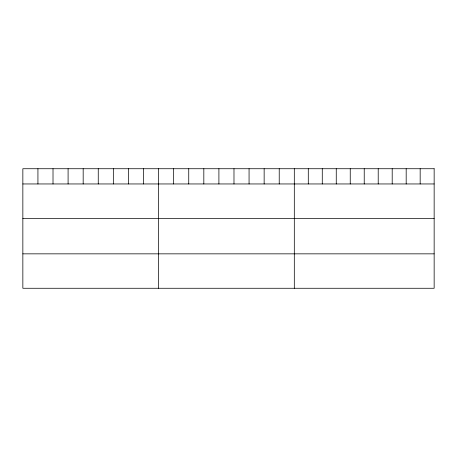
<?xml version="1.0" encoding="UTF-8"?>
<svg xmlns="http://www.w3.org/2000/svg" width="457" height="457" viewBox="0 0 457 457"><rect width="100%" height="100%" fill="white"/><g stroke="black" fill="none" stroke-linecap="round" stroke-linejoin="round"><path stroke-width="0.69" d="M22.85 183.954L434.15 183.954M22.85 218.377L434.15 218.377M22.85 253.846L434.15 253.846M420.166 168.73L420.166 183.954M406.182 168.73L406.182 183.954M392.197 168.73L392.197 183.954M378.213 168.73L378.213 183.954M364.229 168.73L364.229 183.954M350.245 168.73L350.245 183.954M336.261 168.73L336.261 183.954M322.276 168.73L322.276 183.954M308.292 168.73L308.292 183.954M294.308 168.73L294.308 288.27M279.227 168.73L279.227 183.954M264.146 168.73L264.146 183.954M249.065 168.73L249.065 183.954M233.984 168.73L233.984 183.954M218.903 168.73L218.903 183.954M203.822 168.73L203.822 183.954M188.741 168.73L188.741 183.954M173.66 168.73L173.66 183.954M158.579 168.73L158.579 288.27M143.498 168.73L143.498 183.954M128.417 168.73L128.417 183.954M113.336 168.73L113.336 183.954M98.255 168.73L98.255 183.954M83.174 168.73L83.174 183.954M68.093 168.73L68.093 183.954M53.012 168.73L53.012 183.954M37.931 168.73L37.931 183.954M434.15 168.73L22.85 168.73L22.85 288.27L434.15 288.27L434.15 168.73"/></g></svg>
